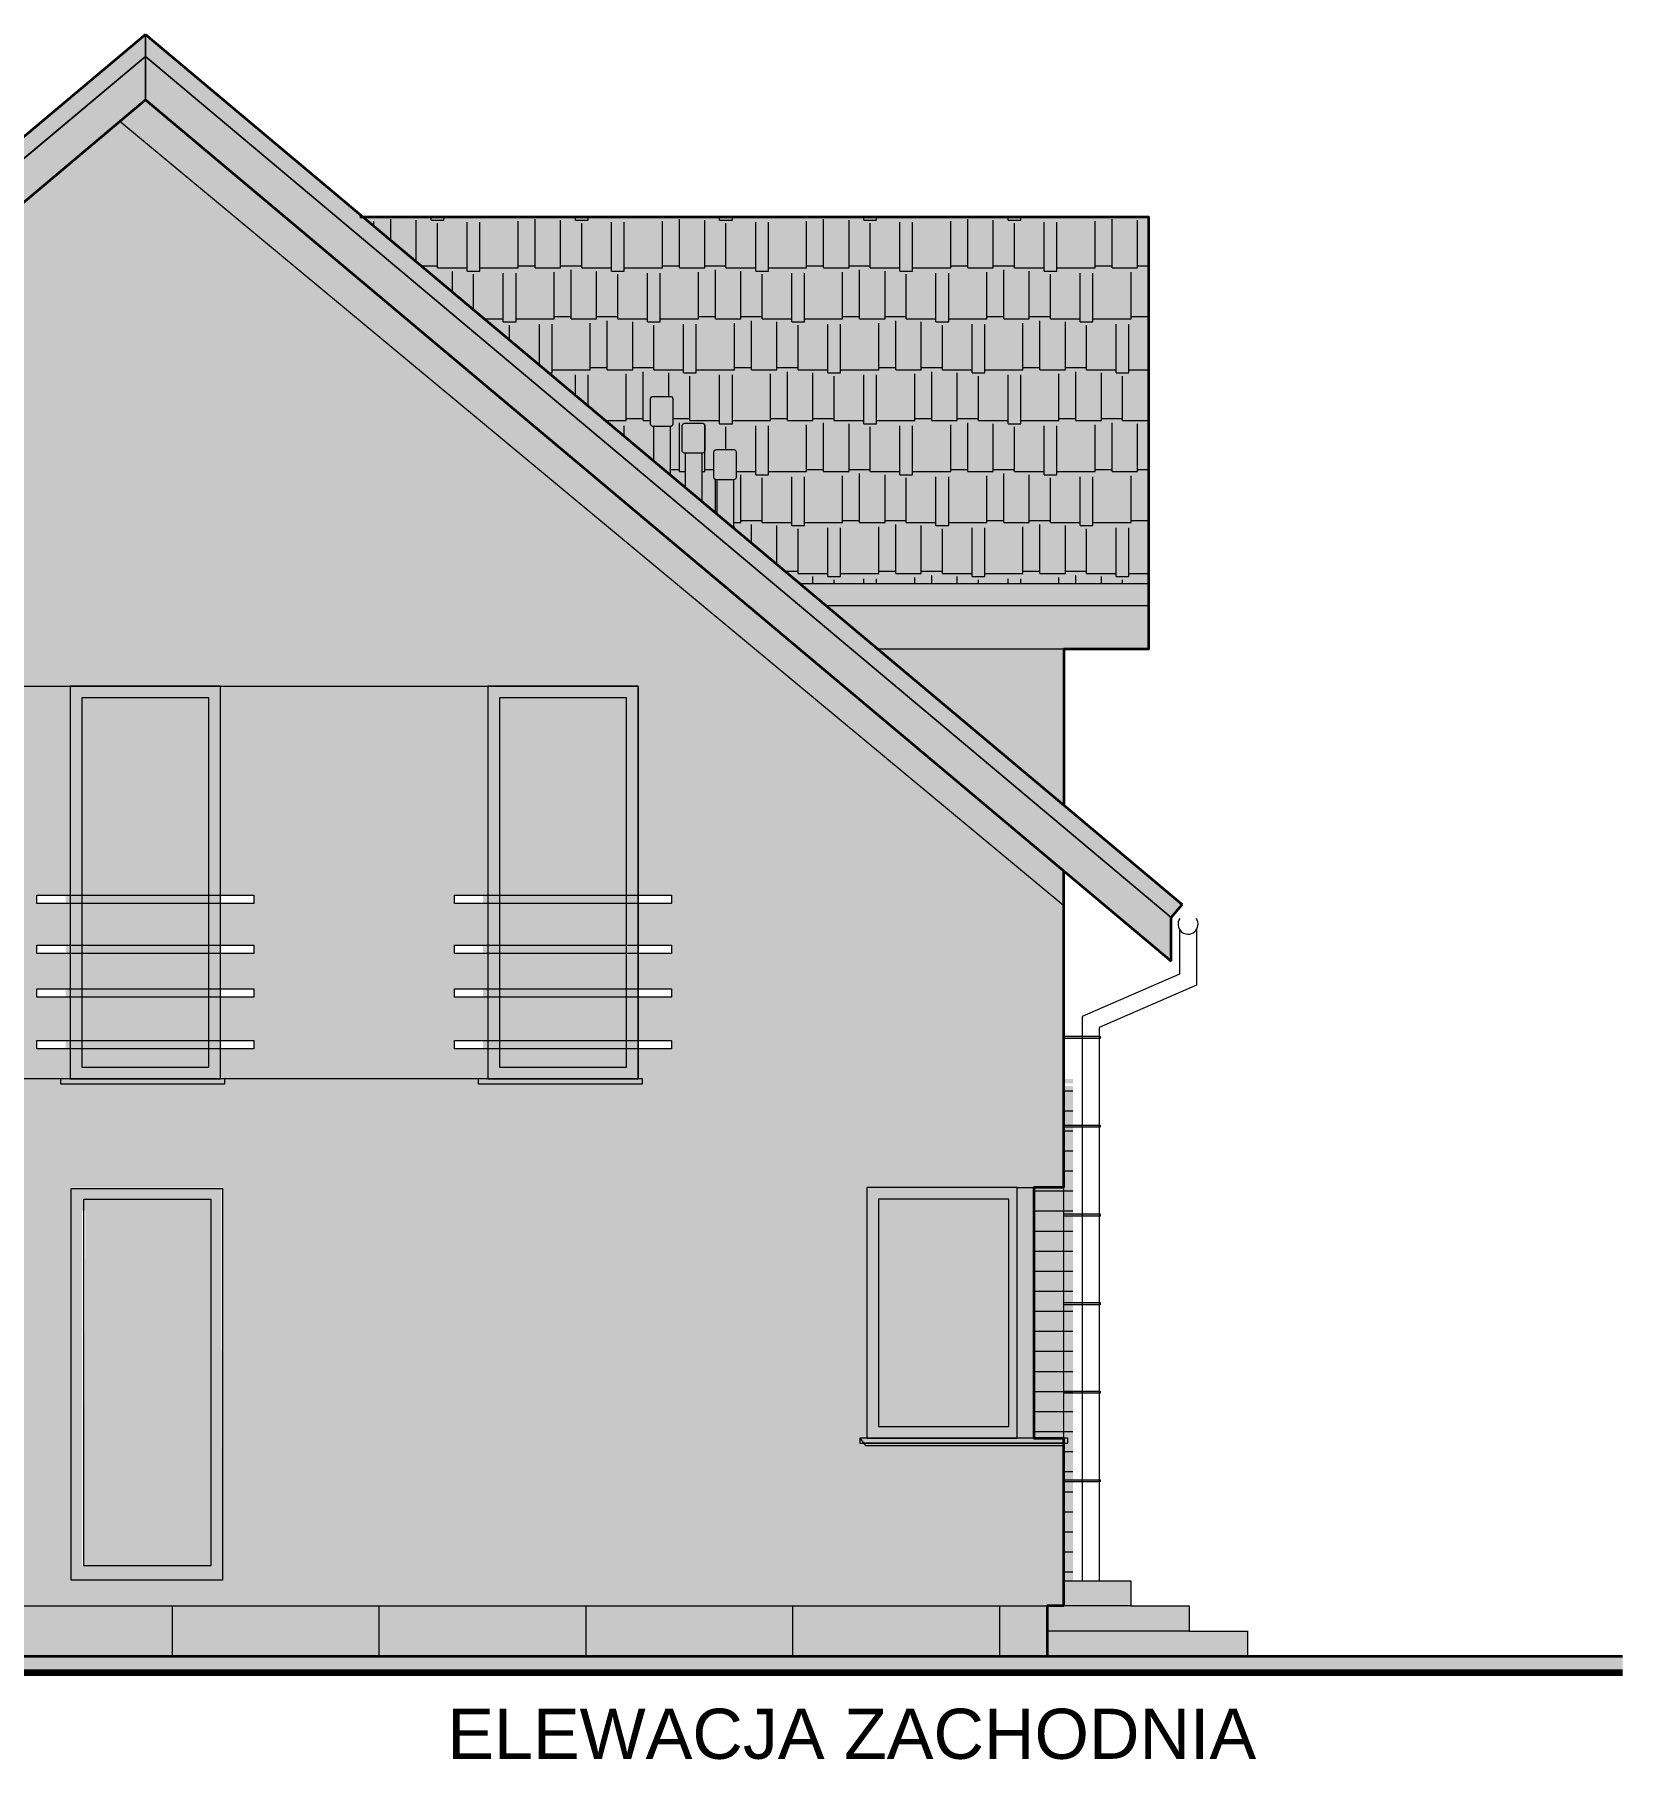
# Model space of a CAD drawing. Header units: millimetres. Extents: x -13512 to 19537, y -6523 to 6166.
# Drawn here: x -3797 to -2846, y -3148 to -2116 of the extents above; entities that cross this region are included whole.
import ezdxf

# ---------------------------------------------------------------- set-up
doc = ezdxf.new("R2010")
doc.units = ezdxf.units.MM
doc.layers.get('0').update_dxf_attribs({"lineweight": 0})
for name, color, linetype, lineweight in [('A-ELEWACJA CIENKA', 11, 'Continuous', 13), ('A-murowane', 3, 'Continuous', 35), ('A-RYS ELEWACJI', 30, 'Continuous', 35), ('A-wykończenie', 4, 'Continuous', 5), ('B-CEGŁA ale dr', 34, 'Continuous', 0), ('B-CIENIE', 251, 'Continuous', 0), ('B-DACHÓWKA', 250, 'Continuous', 0), ('B-materiały', 9, 'Continuous', 0), ('B-opis', 7, 'Continuous', 0), ('B-STOLARKA OKIENNA', 32, 'Continuous', 0), ('B-SZKŁO', 153, 'Continuous', 0), ('C-DACH CIENKA', 191, 'Continuous', 0)]:
    doc.layers.add(name, color=color, linetype=linetype, lineweight=lineweight)
doc.layers.add('B-BIAŁY ELEM', color=7, linetype='Continuous', lineweight=0, true_color=0xf0f0f0)
doc.styles.get("Standard").update_dxf_attribs({"font": 'arial.ttf'})

# ---------------------------------------------------------------- blocks, each defined once
blk = doc.blocks.new('A$C3A4D36EB')
for p, q in [((69.3, 389.8), (69.3, 363.2)), ((79.3, 389.8), (79.3, 356.6)), ((69.3, 363.2), (11, 337.9)), ((79.3, 356.6), (21, 331.3)), ((11, 337.9), (11, 0)), ((21, 331.3), (21, 0))]:
    blk.add_line(p, q)
blk.add_arc((74.3, 393.1), 6, 145.1857, 33.4096)
blk = doc.blocks.new('A$C4FF02D7B')
for points in [[(0, 105), (-20, 105), (-20, 110), (0, 110), (90, 110), (110, 110), (110, 105), (90, 105)], [(0, 75), (-20, 75), (-20, 80), (0, 80), (90, 80), (110, 80), (110, 75), (90, 75)], [(0, 48.9), (-20, 48.9), (-20, 53.9), (0, 53.9), (90, 53.9), (110, 53.9), (110, 48.9), (90, 48.9)], [(0, 17.9), (-20, 17.9), (-20, 22.9), (0, 22.9), (90, 22.9), (110, 22.9), (110, 17.9), (90, 17.9)]]:
    blk.add_lwpolyline(points, close=True)

msp = doc.modelspace()

# ---------------------------------------------------------------- hatches: boundary and pattern name
at = {"layer": 'A-ELEWACJA CIENKA'}
h = msp.add_hatch(dxfattribs=at)
h.set_pattern_fill('AR-RSHKE', color=256, scale=0.1)
h.paths.add_polyline_path([(-3377.1, -2365.7), (-3377.1, -2380.4, -0.442323), (-3378.6, -2382.3), (-3378.8, -2382.3), (-3378.8, -2411.3), (-3339, -2444.7), (-3130.2, -2444.7), (-3130.2, -2224.9), (-3600.9, -2224.9), (-3426.7, -2371), (-3426.7, -2350.5, -0.386652), (-3428.4, -2349.1), (-3428.4, -2334.3, -0.442323), (-3426.9, -2332.4), (-3416.7, -2332.4, -0.386652), (-3415, -2333.8), (-3415, -2348.6, -0.442323), (-3416.6, -2350.5), (-3416.7, -2350.5), (-3416.7, -2379.4), (-3407.7, -2387), (-3407.7, -2366.4, -0.386652), (-3409.4, -2365), (-3409.4, -2350.3, -0.442323), (-3407.9, -2348.4), (-3397.7, -2348.4, -0.386652), (-3396, -2349.8), (-3396, -2364.5, -0.442323), (-3397.5, -2366.4), (-3397.7, -2366.4), (-3397.7, -2395.4), (-3388.8, -2402.9), (-3388.8, -2382.3, -0.386652), (-3390.5, -2380.9), (-3390.5, -2366.2, -0.442323), (-3388.9, -2364.3), (-3378.8, -2364.3, -0.386652)])
at = {"layer": 'A-ELEWACJA CIENKA', "true_color": 0xc7c8ca}
h = msp.add_hatch(color=9, dxfattribs=at)
h.dxf.hatch_style = 1
h.paths.add_polyline_path([(-3775.9, -2505.9), (-3935.9, -2505.9), (-3935.9, -2630.9), (-3915.9, -2630.9), (-3915.9, -2635.9), (-3935.9, -2635.9), (-3935.9, -2660.9), (-3915.9, -2660.9), (-3915.9, -2665.9), (-3935.9, -2665.9), (-3935.9, -2687), (-3915.9, -2687), (-3915.9, -2692), (-3935.9, -2692), (-3935.9, -2718.1), (-3915.9, -2718.1), (-3915.9, -2723.1), (-3935.9, -2723.1), (-3935.9, -2740.9), (-3775.9, -2740.9), (-3775.9, -2723.1), (-3795.9, -2723.1), (-3795.9, -2718.1), (-3775.9, -2718.1), (-3775.9, -2692), (-3795.9, -2692), (-3795.9, -2687), (-3775.9, -2687), (-3775.9, -2665.9), (-3795.9, -2665.9), (-3795.9, -2660.9), (-3775.9, -2660.9), (-3775.9, -2635.9), (-3795.9, -2635.9), (-3795.9, -2630.9), (-3775.9, -2630.9)])
h.paths.add_polyline_path([(-3525.9, -2505.9), (-3685.9, -2505.9), (-3685.9, -2630.9), (-3665.9, -2630.9), (-3665.9, -2635.9), (-3685.9, -2635.9), (-3685.9, -2660.9), (-3665.9, -2660.9), (-3665.9, -2665.9), (-3685.9, -2665.9), (-3685.9, -2687), (-3665.9, -2687), (-3665.9, -2692), (-3685.9, -2692), (-3685.9, -2718.1), (-3665.9, -2718.1), (-3665.9, -2723.1), (-3685.9, -2723.1), (-3685.9, -2740.9), (-3525.9, -2740.9), (-3525.9, -2723.1), (-3545.9, -2723.1), (-3545.9, -2718.1), (-3525.9, -2718.1), (-3525.9, -2692), (-3545.9, -2692), (-3545.9, -2687), (-3525.9, -2687), (-3525.9, -2665.9), (-3545.9, -2665.9), (-3545.9, -2660.9), (-3525.9, -2660.9), (-3525.9, -2635.9), (-3545.9, -2635.9), (-3545.9, -2630.9), (-3525.9, -2630.9)])
at = {"layer": 'A-ELEWACJA CIENKA', "true_color": 0x000000}
h = msp.add_hatch(color=18, dxfattribs=at)
h.dxf.hatch_style = 1
h.paths.add_polyline_path([(-3159.2, -2716.7), (-3180.9, -2716.7), (-3180.9, -2715.4), (-3159.2, -2715.4)])
at = {"layer": 'A-ELEWACJA CIENKA', "true_color": 0x3b3b3b}
h = msp.add_hatch(color=250, dxfattribs=at)
h.dxf.hatch_style = 1
h.paths.add_polyline_path([(-3683.3, -2740.9), (-3781.7, -2740.9), (-3781.7, -2743.9), (-3683.3, -2743.9)])
h = msp.add_hatch(color=250, dxfattribs=at)
h.dxf.hatch_style = 1
h.paths.add_polyline_path([(-3433.3, -2740.9), (-3531.7, -2740.9), (-3531.7, -2743.9), (-3433.3, -2743.9)])
at = {"layer": 'A-ELEWACJA CIENKA', "transparency": 33554643}
h = msp.add_hatch(dxfattribs=at)
h.set_pattern_fill('_USER', color=256, scale=12, pattern_type=0)
h.set_pattern_definition([(0, (-1261.741, 0), (0, 12), [])])
h.paths.add_polyline_path([(-3175.5, -2745.2), (-3180.5, -2745.2), (-3180.5, -3041.4), (-3175.5, -3041.4)])
at = {"layer": 'A-ELEWACJA CIENKA', "true_color": 0x000000}
h = msp.add_hatch(color=18, dxfattribs=at)
h.dxf.hatch_style = 1
h.paths.add_polyline_path([(-3159.3, -2769.8), (-3180.9, -2769.8), (-3180.9, -2768.6), (-3159.3, -2768.6)])
at = {"layer": 'A-ELEWACJA CIENKA', "transparency": 33554643}
h = msp.add_hatch(dxfattribs=at)
h.set_pattern_fill('_USER', color=256, scale=12, pattern_type=0)
h.set_pattern_definition([(0, (0, 0), (0, 12), [])])
h.paths.add_polyline_path([(-3180.9, -2805.9), (-3198.9, -2805.9), (-3198.9, -2955.9), (-3180.9, -2955.9)])
at = {"layer": 'A-ELEWACJA CIENKA', "true_color": 0x000000}
h = msp.add_hatch(color=18, dxfattribs=at)
h.dxf.hatch_style = 1
h.paths.add_polyline_path([(-3159.3, -2823), (-3180.9, -2823), (-3180.9, -2821.7), (-3159.3, -2821.7)])
h = msp.add_hatch(color=18, dxfattribs=at)
h.dxf.hatch_style = 1
h.paths.add_polyline_path([(-3159.3, -2876.1), (-3180.9, -2876.1), (-3180.9, -2874.8), (-3159.3, -2874.8)])
h = msp.add_hatch(color=18, dxfattribs=at)
h.dxf.hatch_style = 1
h.paths.add_polyline_path([(-3159.3, -2929.1), (-3180.9, -2929.1), (-3180.9, -2927.8), (-3159.3, -2927.8)])
at = {"layer": 'A-ELEWACJA CIENKA', "true_color": 0x3b3b3b}
h = msp.add_hatch(color=250, dxfattribs=at)
h.dxf.hatch_style = 1
h.paths.add_polyline_path([(-3178.6, -2955.9), (-3303.2, -2955.9), (-3303.2, -2958.9), (-3178.6, -2958.9)])
at = {"layer": 'A-ELEWACJA CIENKA', "true_color": 0x000000}
h = msp.add_hatch(color=18, dxfattribs=at)
h.dxf.hatch_style = 1
h.paths.add_polyline_path([(-3159.3, -2982.1), (-3180.9, -2982.1), (-3180.9, -2980.9), (-3159.3, -2980.9)])
at = {"layer": 'A-ELEWACJA CIENKA'}
h = msp.add_hatch(dxfattribs=at)
h.set_pattern_fill('LINE', color=256, scale=39, angle=90)
h.paths.add_polyline_path([(-3190.9, -3056.4), (-4270.9, -3056.4), (-4270.9, -3060), (-3190.9, -3060)])
h = msp.add_hatch(dxfattribs=at)
h.set_pattern_fill('LINE', color=256, scale=39, angle=90)
h.paths.add_polyline_path([(-4270.9, -3056.4), (-4270.9, -3086.4), (-3190.9, -3086.4), (-3190.9, -3056.4)])
at = {"layer": 'A-murowane'}
h = msp.add_hatch(color=256, dxfattribs=at)
h.dxf.hatch_style = 1
h.paths.add_polyline_path([(-3437.4, -2740.9), (-3175.5, -2740.9), (-3175.5, -2743.6), (-3437.4, -2743.6)])
h.paths.add_polyline_path([(-3831.4, -2741), (-3437.4, -2740.8), (-3437.4, -2743.6), (-3831.4, -2743.6)])
h.paths.add_polyline_path([(-4285.9, -2740.9), (-3831.4, -2740.9), (-3831.4, -2743.6), (-4285.9, -2743.6)])
at = {"layer": 'B-BIAŁY ELEM', "transparency": 33554687}
h = msp.add_hatch(color=256, dxfattribs=at)
h.dxf.hatch_style = 1
h.paths.add_polyline_path([(-3746.2, -2167.9), (-4280.9, -2616.5), (-4280.9, -3056.4), (-3912.5, -3056.1), (-3775.4, -3056.4), (-3774.8, -2805.9), (-3684.8, -2805.9), (-3685.6, -3041), (-3775.4, -3040.9), (-3775.4, -3056.4), (-3190.9, -3056.4), (-3180.9, -3056.4), (-3180.9, -2960.4), (-3299.8, -2960.4), (-3300.9, -2958.9), (-3303.2, -2958.9), (-3303.2, -2955.9), (-3298.9, -2955.9), (-3298.9, -2805.9), (-3180.9, -2805.9), (-3180.9, -2637.3)])
h.paths.add_polyline_path([(-3435.9, -2505.9), (-3435.9, -2630.9), (-3415.9, -2630.9), (-3415.9, -2635.9), (-3435.9, -2635.9), (-3435.9, -2660.9), (-3415.9, -2660.9), (-3415.9, -2665.9), (-3435.9, -2665.9), (-3435.9, -2687), (-3415.9, -2687), (-3415.9, -2692), (-3435.9, -2692), (-3435.9, -2718.1), (-3415.9, -2718.1), (-3415.9, -2723.1), (-3435.9, -2723.1), (-3435.9, -2740.9), (-3433.3, -2740.9), (-3433.3, -2743.9), (-3531.7, -2743.9), (-3531.7, -2740.9), (-3683.3, -2740.9), (-3683.3, -2743.9), (-3781.7, -2743.9), (-3781.7, -2740.9), (-3933.3, -2740.9), (-3933.3, -2743.9), (-4031.7, -2743.9), (-4031.7, -2740.9), (-4025.9, -2740.9), (-4025.9, -2723.1), (-4045.9, -2723.1), (-4045.9, -2718.1), (-4025.9, -2718.1), (-4025.9, -2692), (-4045.9, -2692), (-4045.9, -2687), (-4025.9, -2687), (-4025.9, -2665.9), (-4045.9, -2665.9), (-4045.9, -2660.9), (-4025.9, -2660.9), (-4025.9, -2635.9), (-4045.9, -2635.9), (-4045.9, -2630.9), (-4025.9, -2630.9), (-4025.9, -2505.9)], flags=16)
h.paths.add_polyline_path([(-3775.9, -2505.9), (-3685.9, -2505.9), (-3685.9, -2630.9), (-3665.9, -2630.9), (-3665.9, -2635.9), (-3685.9, -2635.9), (-3685.9, -2660.9), (-3665.9, -2660.9), (-3665.9, -2665.9), (-3685.9, -2665.9), (-3685.9, -2687), (-3665.9, -2687), (-3665.9, -2692), (-3685.9, -2692), (-3685.9, -2718.1), (-3665.9, -2718.1), (-3665.9, -2723.1), (-3685.9, -2723.1), (-3685.9, -2740.9), (-3775.9, -2740.9), (-3775.9, -2723.1), (-3795.9, -2723.1), (-3795.9, -2718.1), (-3775.9, -2718.1), (-3775.9, -2692), (-3795.9, -2692), (-3795.9, -2687), (-3775.9, -2687), (-3775.9, -2665.9), (-3795.9, -2665.9), (-3795.9, -2660.9), (-3775.9, -2660.9), (-3775.9, -2635.9), (-3795.9, -2635.9), (-3795.9, -2630.9), (-3775.9, -2630.9)], flags=0)
h.paths.add_polyline_path([(-3768.9, -2512.9), (-3692.9, -2512.9), (-3692.9, -2733.9), (-3768.9, -2733.9)], flags=0)
h.paths.add_polyline_path([(-3935.9, -2505.9), (-3935.9, -2740.9), (-4025.9, -2740.9), (-4025.9, -2630.9), (-4025.9, -2505.9)], flags=0)
h.paths.add_polyline_path([(-3942.9, -2512.9), (-3942.9, -2733.9), (-4018.9, -2733.9), (-4018.9, -2512.9)], flags=0)
h.paths.add_polyline_path([(-3525.9, -2505.9), (-3435.9, -2505.9), (-3435.9, -2740.9), (-3525.9, -2740.9)], flags=0)
h.paths.add_polyline_path([(-3518.9, -2512.9), (-3442.9, -2512.9), (-3442.9, -2733.9), (-3518.9, -2733.9)], flags=0)
h = msp.add_hatch(color=256, dxfattribs=at)
h.dxf.hatch_style = 1
h.paths.add_polyline_path([(-3180.9, -2483.8), (-3292.4, -2483.8), (-3180.9, -2577.3)])
at = {"layer": 'B-CEGŁA ale dr'}
h = msp.add_hatch(color=256, dxfattribs=at)
h.dxf.hatch_style = 1
h.paths.add_polyline_path([(-3175.5, -2745.2), (-3180.5, -2745.2), (-3180.5, -3041.4), (-3175.5, -3041.4)])
h = msp.add_hatch(color=256, dxfattribs=at)
h.dxf.hatch_style = 1
h.paths.add_polyline_path([(-3181, -2805.9), (-3199, -2805.9), (-3199, -2955.9), (-3181, -2955.9)])
at = {"layer": 'B-CIENIE', "transparency": 33554503}
h = msp.add_hatch(color=0, dxfattribs=at)
h.dxf.hatch_style = 1
h.paths.add_polyline_path([(-3730.9, -2155), (-3746.2, -2167.9), (-3180.9, -2637.3), (-3180.9, -2616.5)])
at = {"layer": 'B-CIENIE', "transparency": 33554472}
h = msp.add_hatch(color=0, dxfattribs=at)
h.dxf.hatch_style = 1
h.paths.add_polyline_path([(-3935.9, -2505.9), (-3776.1, -2505.9), (-3776.1, -2740.9), (-3778.7, -2740.9), (-3778.7, -2509.3), (-3935.9, -2509.3)])
at = {"layer": 'B-CIENIE', "transparency": 33554503}
h = msp.add_hatch(color=0, dxfattribs=at)
h.dxf.hatch_style = 1
h.paths.add_polyline_path([(-3775.9, -2505.9), (-3685.4, -2505.9), (-3685.4, -2740.9), (-3699.4, -2740.9), (-3699.4, -2519.8), (-3775.9, -2519.8)])
at = {"layer": 'B-CIENIE', "transparency": 33554472}
h = msp.add_hatch(color=0, dxfattribs=at)
h.dxf.hatch_style = 1
h.paths.add_polyline_path([(-3685.9, -2505.9), (-3526.1, -2505.9), (-3526.1, -2740.9), (-3528.7, -2740.9), (-3528.7, -2509.3), (-3685.9, -2509.3)])
at = {"layer": 'B-CIENIE', "transparency": 33554503}
h = msp.add_hatch(color=0, dxfattribs=at)
h.dxf.hatch_style = 1
h.paths.add_polyline_path([(-3525.9, -2505.9), (-3435.4, -2505.9), (-3435.4, -2740.9), (-3449.4, -2740.9), (-3449.4, -2519.8), (-3525.9, -2519.8)])
h = msp.add_hatch(color=0, dxfattribs=at)
h.dxf.hatch_style = 1
h.paths.add_polyline_path([(-3692.4, -2512.9), (-3768.4, -2512.9), (-3768.4, -2517.5), (-3695.3, -2517.5), (-3695.3, -2733.9), (-3692.4, -2733.9)])
h = msp.add_hatch(color=0, dxfattribs=at)
h.dxf.hatch_style = 1
h.paths.add_polyline_path([(-3442.4, -2512.9), (-3518.4, -2512.9), (-3518.4, -2517.5), (-3445.3, -2517.5), (-3445.3, -2733.9), (-3442.4, -2733.9)])
h = msp.add_hatch(color=0, dxfattribs=at)
h.dxf.hatch_style = 1
h.paths.add_polyline_path([(-3775.9, -2806), (-3685.4, -2806), (-3685.4, -3032.4), (-3699.4, -3032.4), (-3699.4, -2819.8), (-3775.9, -2819.8)])
h = msp.add_hatch(color=0, dxfattribs=at)
h.dxf.hatch_style = 1
h.paths.add_polyline_path([(-3298.9, -2805.9), (-3198.4, -2805.9), (-3198.4, -2955.9), (-3198.9, -2955.9), (-3198.9, -2819.8), (-3298.9, -2819.8)])
h = msp.add_hatch(color=0, dxfattribs=at)
h.dxf.hatch_style = 1
h.paths.add_polyline_path([(-3181.2, -2805.7), (-3199.1, -2805.9), (-3199.1, -2955.9), (-3181.2, -2955.7)])
h = msp.add_hatch(color=0, dxfattribs=at)
h.dxf.hatch_style = 1
h.paths.add_polyline_path([(-3691.3, -2812.9), (-3767.3, -2812.9), (-3767.3, -2817.5), (-3694.3, -2817.5), (-3694.3, -3032.4), (-3691.3, -3032.4)])
h = msp.add_hatch(color=0, dxfattribs=at)
h.dxf.hatch_style = 1
h.paths.add_polyline_path([(-3213.9, -2812.9), (-3291.9, -2812.9), (-3291.9, -2817.5), (-3216.8, -2817.5), (-3216.8, -2948.9), (-3213.9, -2948.9)])
h = msp.add_hatch(color=0, dxfattribs=at)
h.dxf.hatch_style = 1
edge = h.paths.add_edge_path()
edge.add_line((-3303.2, -2955.9), (-3299.8, -2960.4))
edge.add_line((-3299.8, -2960.4), (-3180.9, -2960.4))
edge.add_line((-3180.9, -2960.4), (-3180.9, -2958.9))
edge.add_line((-3180.9, -2958.9), (-3300.4, -2958.9))
edge.add_line((-3300.4, -2958.9), (-3300.9, -2958.9))
at = {"layer": 'B-CIENIE', "true_color": 0x000000, "transparency": 33554666}
h = msp.add_hatch(color=18, dxfattribs=at)
h.dxf.hatch_style = 1
h.paths.add_polyline_path([(-3190.9, -3056.4), (-4270.9, -3056.4), (-4270.9, -3059.8), (-3190.9, -3059.8)])
at = {"layer": 'B-DACHÓWKA', "transparency": 33554636}
h = msp.add_hatch(color=256, dxfattribs=at)
h.dxf.hatch_style = 1
h.paths.add_polyline_path([(-4345.1, -2644.3), (-4345.1, -2670.4), (-3730.9, -2155), (-3730.9, -2128.9)])
h.paths.add_polyline_path([(-3730.9, -2128.9), (-3730.9, -2115.8), (-4351.5, -2636.6), (-4345.1, -2644.3)])
h = msp.add_hatch(color=256, dxfattribs=at)
h.dxf.hatch_style = 1
h.paths.add_polyline_path([(-3730.9, -2128.9), (-3730.9, -2155), (-3116.6, -2670.4), (-3116.6, -2644.3)])
h.paths.add_polyline_path([(-3730.9, -2115.8), (-3730.9, -2128.9), (-3116.6, -2644.3), (-3110.2, -2636.6)])
h = msp.add_hatch(color=256, dxfattribs=at)
h.dxf.hatch_style = 1
h.paths.add_polyline_path([(-3130.2, -2444.7), (-3130.2, -2224.9), (-3600.9, -2224.9), (-3426.7, -2371), (-3426.7, -2350.5, -0.386652), (-3428.4, -2349.1), (-3428.4, -2334.3, -0.442323), (-3426.9, -2332.4), (-3416.7, -2332.4, -0.386652), (-3415, -2333.8), (-3415, -2348.6, -0.442323), (-3416.6, -2350.5), (-3416.7, -2350.5), (-3416.7, -2379.4), (-3407.7, -2387), (-3407.7, -2366.4, -0.386652), (-3409.4, -2365), (-3409.4, -2350.3, -0.442323), (-3407.9, -2348.4), (-3397.7, -2348.4, -0.386652), (-3396, -2349.8), (-3396, -2364.5, -0.442323), (-3397.5, -2366.4), (-3397.7, -2366.4), (-3397.7, -2395.4), (-3388.8, -2402.9), (-3388.8, -2382.3, -0.386652), (-3390.5, -2380.9), (-3390.5, -2366.2, -0.442323), (-3388.9, -2364.3), (-3378.8, -2364.3, -0.386652), (-3377.1, -2365.7), (-3377.1, -2380.4, -0.442323), (-3378.6, -2382.3), (-3378.8, -2382.3), (-3378.8, -2411.3), (-3339, -2444.7)])
h = msp.add_hatch(color=256, dxfattribs=at)
h.dxf.hatch_style = 1
h.paths.add_polyline_path([(-3130.2, -2457.7), (-3323.4, -2457.7), (-3292.4, -2483.8), (-3180.9, -2483.8), (-3130.2, -2483.8)])
h.paths.add_polyline_path([(-3130.2, -2444.7), (-3339, -2444.7), (-3323.4, -2457.7), (-3130.2, -2457.7)])
h = msp.add_hatch(color=256, dxfattribs=at)
h.dxf.hatch_style = 1
h.paths.add_polyline_path([(-3070.9, -3071.4), (-3105.9, -3071.4), (-3190.9, -3071.4), (-3190.9, -3086.4), (-3070.9, -3086.4)])
h.paths.add_polyline_path([(-3105.9, -3056.4), (-3140.9, -3056.4), (-3180.9, -3056.4), (-3190.9, -3056.4), (-3190.9, -3071.4), (-3105.9, -3071.4)])
h.paths.add_polyline_path([(-3140.9, -3041.4), (-3180.9, -3041.4), (-3180.9, -3056.4), (-3140.9, -3056.4)])
h = msp.add_hatch(color=256, dxfattribs=at)
h.dxf.hatch_style = 1
h.paths.add_polyline_path([(-4270.9, -3056.4), (-4270.9, -3086.4), (-3190.9, -3086.4), (-3190.9, -3056.4)])
at = {"layer": 'B-materiały'}
h = msp.add_hatch(dxfattribs=at)
h.set_pattern_fill('AR-HBONE', color=256, scale=0.1)
h.set_pattern_definition([(45, (-7424.755, -190.132), (1e-15, 14.36841), [30.48, -10.16]), (135, (-7417.571, -182.948), (1e-15, 14.36841), [30.48, -10.16])])
h.paths.add_polyline_path([(-4716.3, -3096.4), (-2846.4, -3096.4), (-2846.4, -3086.4), (-4716.3, -3086.4)])
at = {"layer": 'B-STOLARKA OKIENNA', "true_color": 0x636466, "transparency": 33554687}
h = msp.add_hatch(color=251, dxfattribs=at)
h.dxf.hatch_style = 1
h.paths.add_polyline_path([(-3415, -2333.8, 0.356134), (-3416.6, -2332.4), (-3426.7, -2332.4, 0.386652), (-3428.4, -2333.8), (-3428.4, -2349.1, 0.386652), (-3426.7, -2350.5), (-3416.7, -2350.5, 0.386652), (-3415, -2349.1)])
h = msp.add_hatch(color=251, dxfattribs=at)
h.dxf.hatch_style = 1
h.paths.add_polyline_path([(-3416.7, -2350.5), (-3426.7, -2350.5), (-3426.7, -2371), (-3416.7, -2379.4)])
h = msp.add_hatch(color=251, dxfattribs=at)
h.dxf.hatch_style = 1
h.paths.add_polyline_path([(-3396, -2349.8, 0.356134), (-3397.5, -2348.4), (-3407.7, -2348.4, 0.386652), (-3409.4, -2349.8), (-3409.4, -2365, 0.386652), (-3407.7, -2366.4), (-3397.7, -2366.4, 0.386652), (-3396, -2365)])
h = msp.add_hatch(color=251, dxfattribs=at)
h.dxf.hatch_style = 1
h.paths.add_polyline_path([(-3377.1, -2365.7, 0.356134), (-3378.6, -2364.3), (-3388.8, -2364.3, 0.386652), (-3390.5, -2365.7), (-3390.5, -2380.9, 0.386652), (-3388.8, -2382.3), (-3378.8, -2382.3, 0.386652), (-3377.1, -2380.9)])
h = msp.add_hatch(color=251, dxfattribs=at)
h.dxf.hatch_style = 1
h.paths.add_polyline_path([(-3397.7, -2366.4), (-3407.7, -2366.4), (-3407.7, -2387), (-3397.7, -2395.4)])
h = msp.add_hatch(color=251, dxfattribs=at)
h.dxf.hatch_style = 1
h.paths.add_polyline_path([(-3378.8, -2382.3), (-3388.8, -2382.3), (-3388.8, -2402.9), (-3378.8, -2411.3)])
at = {"layer": 'B-STOLARKA OKIENNA', "transparency": 33554687}
h = msp.add_hatch(color=256, dxfattribs=at)
h.dxf.hatch_style = 1
h.paths.add_polyline_path([(-3685.9, -2505.9), (-3775.9, -2505.9), (-3775.9, -2740.9), (-3685.9, -2740.9)])
h.paths.add_polyline_path([(-3768.9, -2512.9), (-3692.9, -2512.9), (-3692.9, -2733.9), (-3768.9, -2733.9)], flags=16)
h = msp.add_hatch(color=256, dxfattribs=at)
h.dxf.hatch_style = 1
h.paths.add_polyline_path([(-3435.9, -2505.9), (-3525.9, -2505.9), (-3525.9, -2740.9), (-3435.9, -2740.9)])
h.paths.add_polyline_path([(-3518.9, -2512.9), (-3442.9, -2512.9), (-3442.9, -2733.9), (-3518.9, -2733.9)], flags=16)
h = msp.add_hatch(color=256, dxfattribs=at)
h.dxf.hatch_style = 1
h.paths.add_polyline_path([(-3685.9, -2806.5), (-3775.9, -2806.5), (-3775.1, -3040.9), (-3685.1, -3040.9)])
h.paths.add_polyline_path([(-3768.9, -2813.5), (-3692.9, -2813.5), (-3692.9, -3032.4), (-3768.9, -3032.4)], flags=16)
h = msp.add_hatch(color=256, dxfattribs=at)
h.dxf.hatch_style = 1
h.paths.add_polyline_path([(-3208.9, -2805.9), (-3298.9, -2805.9), (-3298.9, -2955.9), (-3208.9, -2955.9)])
h.paths.add_polyline_path([(-3291.9, -2948.9), (-3291.9, -2812.9), (-3213.9, -2812.9), (-3213.9, -2948.9)], flags=16)
h.paths.add_polyline_path([(-3198.9, -2805.9), (-3208.9, -2805.9), (-3208.9, -2955.9), (-3198.9, -2955.9)])
at = {"layer": 'B-SZKŁO', "transparency": 33554544}
h = msp.add_hatch(color=256, dxfattribs=at)
h.dxf.hatch_style = 1
h.paths.add_polyline_path([(-3692.9, -2733.9), (-3768.9, -2733.9), (-3768.9, -2512.9), (-3692.9, -2512.9)])
h = msp.add_hatch(color=256, dxfattribs=at)
h.dxf.hatch_style = 1
h.paths.add_polyline_path([(-3442.9, -2733.9), (-3518.9, -2733.9), (-3518.9, -2512.9), (-3442.9, -2512.9)])
h = msp.add_hatch(color=256, dxfattribs=at)
h.dxf.hatch_style = 1
h.paths.add_polyline_path([(-3691.8, -3032.4), (-3767.8, -3032.4), (-3766.8, -2812.9), (-3690.8, -2812.9)])
h = msp.add_hatch(color=256, dxfattribs=at)
h.dxf.hatch_style = 1
h.paths.add_polyline_path([(-3215.9, -2948.9), (-3291.9, -2948.9), (-3291.9, -2812.9), (-3215.9, -2812.9)])

# ---------------------------------------------------------------- linework, layer by layer
at = {"layer": 'A-ELEWACJA CIENKA'}
for p, q in [((-3426.7, -2350.5), (-3426.7, -2371)), ((-3416.7, -2350.5), (-3416.7, -2379.4)), ((-3407.7, -2366.4), (-3407.7, -2387)), ((-3397.7, -2366.4), (-3397.7, -2395.4)), ((-3388.8, -2382.3), (-3388.8, -2402.9)), ((-3378.8, -2382.3), (-3378.8, -2411.3)), ((-3130.2, -2444.7), (-3339, -2444.7)), ((-3130.2, -2457.7), (-3324.1, -2457.7)), ((-3180.9, -2483.8), (-3292.9, -2483.8)), ((-3298.9, -2805.9), (-3298.9, -2955.9)), ((-3180.9, -2955.9), (-3180.9, -2805.9)), ((-4270.9, -3056.4), (-3190.9, -3056.4)), ((-3140.9, -3056.4), (-3180.9, -3056.4)), ((-3105.9, -3071.4), (-3190.9, -3071.4)), ((-4270.9, -3086.4), (-3190.9, -3086.4))]:
    msp.add_line(p, q, dxfattribs=at)
for points in [[(-3428.4, -2333.8, -0.386652), (-3426.7, -2332.4), (-3416.7, -2332.4, -0.386652), (-3415, -2333.8), (-3415, -2349.1, -0.386652), (-3416.7, -2350.5), (-3426.7, -2350.5, -0.386652), (-3428.4, -2349.1)], [(-3409.4, -2349.8, -0.386652), (-3407.7, -2348.4), (-3397.7, -2348.4, -0.386652), (-3396, -2349.8), (-3396, -2365, -0.386652), (-3397.7, -2366.4), (-3407.7, -2366.4, -0.386652), (-3409.4, -2365)], [(-3390.5, -2365.7, -0.386652), (-3388.8, -2364.3), (-3378.6, -2364.3, -0.356134), (-3377.1, -2365.7), (-3377.1, -2380.9, -0.386652), (-3378.8, -2382.3), (-3388.8, -2382.3, -0.386652), (-3390.5, -2380.9)]]:
    msp.add_lwpolyline(points, format="xyb", close=True, dxfattribs=at)
for points in [[(-4025.9, -2505.9), (-3435.9, -2505.9), (-3435.9, -2740.9), (-4025.9, -2740.9)], [(-3935.9, -2505.9), (-3775.9, -2505.9), (-3775.9, -2740.9), (-3935.9, -2740.9)], [(-3775.9, -2740.9), (-3685.9, -2740.9), (-3685.9, -2505.9), (-3775.9, -2505.9)], [(-3685.9, -2505.9), (-3525.9, -2505.9), (-3525.9, -2740.9), (-3685.9, -2740.9)], [(-3525.9, -2740.9), (-3435.9, -2740.9), (-3435.9, -2505.9), (-3525.9, -2505.9)], [(-3768.9, -2733.9), (-3692.9, -2733.9), (-3692.9, -2512.9), (-3768.9, -2512.9)], [(-3518.9, -2733.9), (-3442.9, -2733.9), (-3442.9, -2512.9), (-3518.9, -2512.9)], [(-3775.4, -2806.6), (-3684.7, -2806.6), (-3684.7, -3040.9), (-3775.4, -3040.9)], [(-3691.8, -3032.4), (-3767.8, -3032.4), (-3767.8, -2812.9), (-3691.8, -2812.9)], [(-3691.8, -3032.4), (-3767.8, -3032.4), (-3767.8, -2812.9), (-3691.8, -2812.9)], [(-3213.9, -2812.9), (-3291.9, -2812.9), (-3291.9, -2948.9), (-3213.9, -2948.9)]]:
    msp.add_lwpolyline(points, close=True, dxfattribs=at)
at = {"layer": 'A-ELEWACJA CIENKA', "color": 18, "true_color": 0x000000}
for points in [[(-3159.2, -2716.7), (-3180.9, -2716.7), (-3180.9, -2715.4), (-3159.2, -2715.4)], [(-3159.3, -2769.8), (-3180.9, -2769.8), (-3180.9, -2768.6), (-3159.3, -2768.6)], [(-3159.3, -2823), (-3180.9, -2823), (-3180.9, -2821.7), (-3159.3, -2821.7)], [(-3159.3, -2876.1), (-3180.9, -2876.1), (-3180.9, -2874.8), (-3159.3, -2874.8)], [(-3159.3, -2929.1), (-3180.9, -2929.1), (-3180.9, -2927.8), (-3159.3, -2927.8)], [(-3159.3, -2982.1), (-3180.9, -2982.1), (-3180.9, -2980.9), (-3159.3, -2980.9)]]:
    msp.add_lwpolyline(points, close=True, dxfattribs=at)
at = {"layer": 'A-ELEWACJA CIENKA', "color": 252}
for points in [[(-3683.3, -2740.9), (-3781.7, -2740.9), (-3781.7, -2743.9), (-3683.3, -2743.9), (-3683.3, -2740.9), (-3683.3, -2740.9)], [(-3433.3, -2740.9), (-3531.7, -2740.9), (-3531.7, -2743.9), (-3433.3, -2743.9), (-3433.3, -2740.9), (-3433.3, -2740.9)]]:
    msp.add_lwpolyline(points, dxfattribs=at)
at = {"layer": 'A-ELEWACJA CIENKA'}
for points in [[(-3208.9, -2805.9), (-3298.9, -2805.9), (-3298.9, -2955.9), (-3208.9, -2955.9), (-3208.9, -2805.9), (-3198.9, -2805.9), (-3198.9, -2955.9), (-3208.9, -2955.9), (-3208.9, -2805.9)], [(-3180.9, -2805.9), (-3198.9, -2805.9), (-3198.9, -2955.9), (-3180.9, -2955.9), (-3180.9, -2955.9)], [(-3180.9, -3041.4), (-3140.9, -3041.4), (-3140.9, -3056.4), (-3105.9, -3056.4), (-3105.9, -3071.4), (-3070.9, -3071.4), (-3070.9, -3086.4)]]:
    msp.add_lwpolyline(points, dxfattribs=at)
at = {"layer": 'A-ELEWACJA CIENKA', "color": 250, "true_color": 0x3b3b3b}
msp.add_lwpolyline([(-3178.6, -2955.9), (-3303.2, -2955.9), (-3303.2, -2958.9), (-3178.6, -2958.9), (-3178.6, -2955.9), (-3178.6, -2955.9)], dxfattribs=at)
at = {"layer": 'A-RYS ELEWACJI'}
for p, q in [((-3730.9, -2115.8), (-4351.5, -2636.6)), ((-3730.9, -2115.8), (-3110.2, -2636.6)), ((-3730.9, -2155), (-4345.1, -2670.4)), ((-3730.9, -2155), (-3116.6, -2670.4)), ((-3180.9, -2805.9), (-3180.9, -2616.5)), ((-3116.6, -2644.3), (-3110.2, -2636.6)), ((-3116.6, -2670.4), (-3116.6, -2644.3)), ((-3180.9, -3056.4), (-3180.9, -2955.9)), ((-4716.3, -3086.4), (-2846.4, -3086.4)), ((-3461.4, -3086.4), (-2846.4, -3086.4))]:
    msp.add_line(p, q, dxfattribs=at)
for points in [[(-3602.4, -2224.9), (-3130.2, -2224.9), (-3130.2, -2483.8), (-3180.9, -2483.8), (-3180.9, -2577.5)], [(-3180.9, -2805.9), (-3198.9, -2805.9), (-3198.9, -2955.9), (-3180.9, -2955.9)], [(-3180.9, -3056.4), (-3190.9, -3056.4), (-3190.9, -3086.4)]]:
    msp.add_lwpolyline(points, dxfattribs=at)
at = {"layer": 'A-wykończenie'}
msp.add_line((-3190.9, -3056.4), (-3190.9, -3074.4), dxfattribs=at)
at = {"layer": 'A-wykończenie', "lineweight": 120}
msp.add_line((-2846.4, -3096.4), (-4717.9, -3096.4), dxfattribs=at)
at = {"layer": 'B-CEGŁA ale dr'}
msp.add_line((-3730.9, -2155), (-3730.9, -2115.8), dxfattribs=at)
at = {"layer": 'B-CIENIE', "color": 0, "transparency": 33554503}
for points in [[(-3730.9, -2155), (-3180.9, -2616.5), (-3180.9, -2637.3), (-3746.2, -2167.9), (-3730.9, -2155)], [(-3303.2, -2955.9), (-3299.8, -2960.4), (-3180.9, -2960.4), (-3180.9, -2958.9), (-3300.4, -2958.9), (-3300.9, -2958.9)]]:
    msp.add_lwpolyline(points, dxfattribs=at)
at = {"layer": 'B-materiały'}
for points in [[(-3730.9, -2115.8), (-3730.9, -2128.9), (-4345.1, -2644.3), (-4351.5, -2636.6), (-3730.9, -2115.8)], [(-3730.9, -2115.8), (-3730.9, -2128.9), (-3116.6, -2644.3), (-3110.2, -2636.6), (-3730.9, -2115.8)], [(-3730.9, -2128.9), (-3730.9, -2155), (-4345.1, -2670.4), (-4345.1, -2644.3), (-3730.9, -2128.9)], [(-3730.9, -2128.9), (-3730.9, -2155), (-3116.6, -2670.4), (-3116.6, -2644.3), (-3730.9, -2128.9)]]:
    msp.add_lwpolyline(points, dxfattribs=at)
at = {"layer": 'C-DACH CIENKA'}
for q in [(-4345.1, -2644.3), (-3116.6, -2644.3)]:
    msp.add_line((-3730.9, -2128.9), q, dxfattribs=at)

# ---------------------------------------------------------------- block references
at = {"layer": 'A-ELEWACJA CIENKA'}
for name, p in [('A$C4FF02D7B', (-3775.9, -2740.9)), ('A$C4FF02D7B', (-3525.9, -2740.9)), ('A$C3A4D36EB', (-3180.9, -3041.4))]:
    msp.add_blockref(name, p, dxfattribs=at)

# ---------------------------------------------------------------- texts
at = {"layer": 'B-opis', "insert": (-3550.1, -3117.9), "char_height": 30, "attachment_point": 1}
msp.add_mtext_dynamic_manual_height_columns('ELEWACJA ZACHODNIA', width=1113.576, gutter_width=12.5, heights=[0], dxfattribs=at)

doc.saveas('drawing.dxf')
